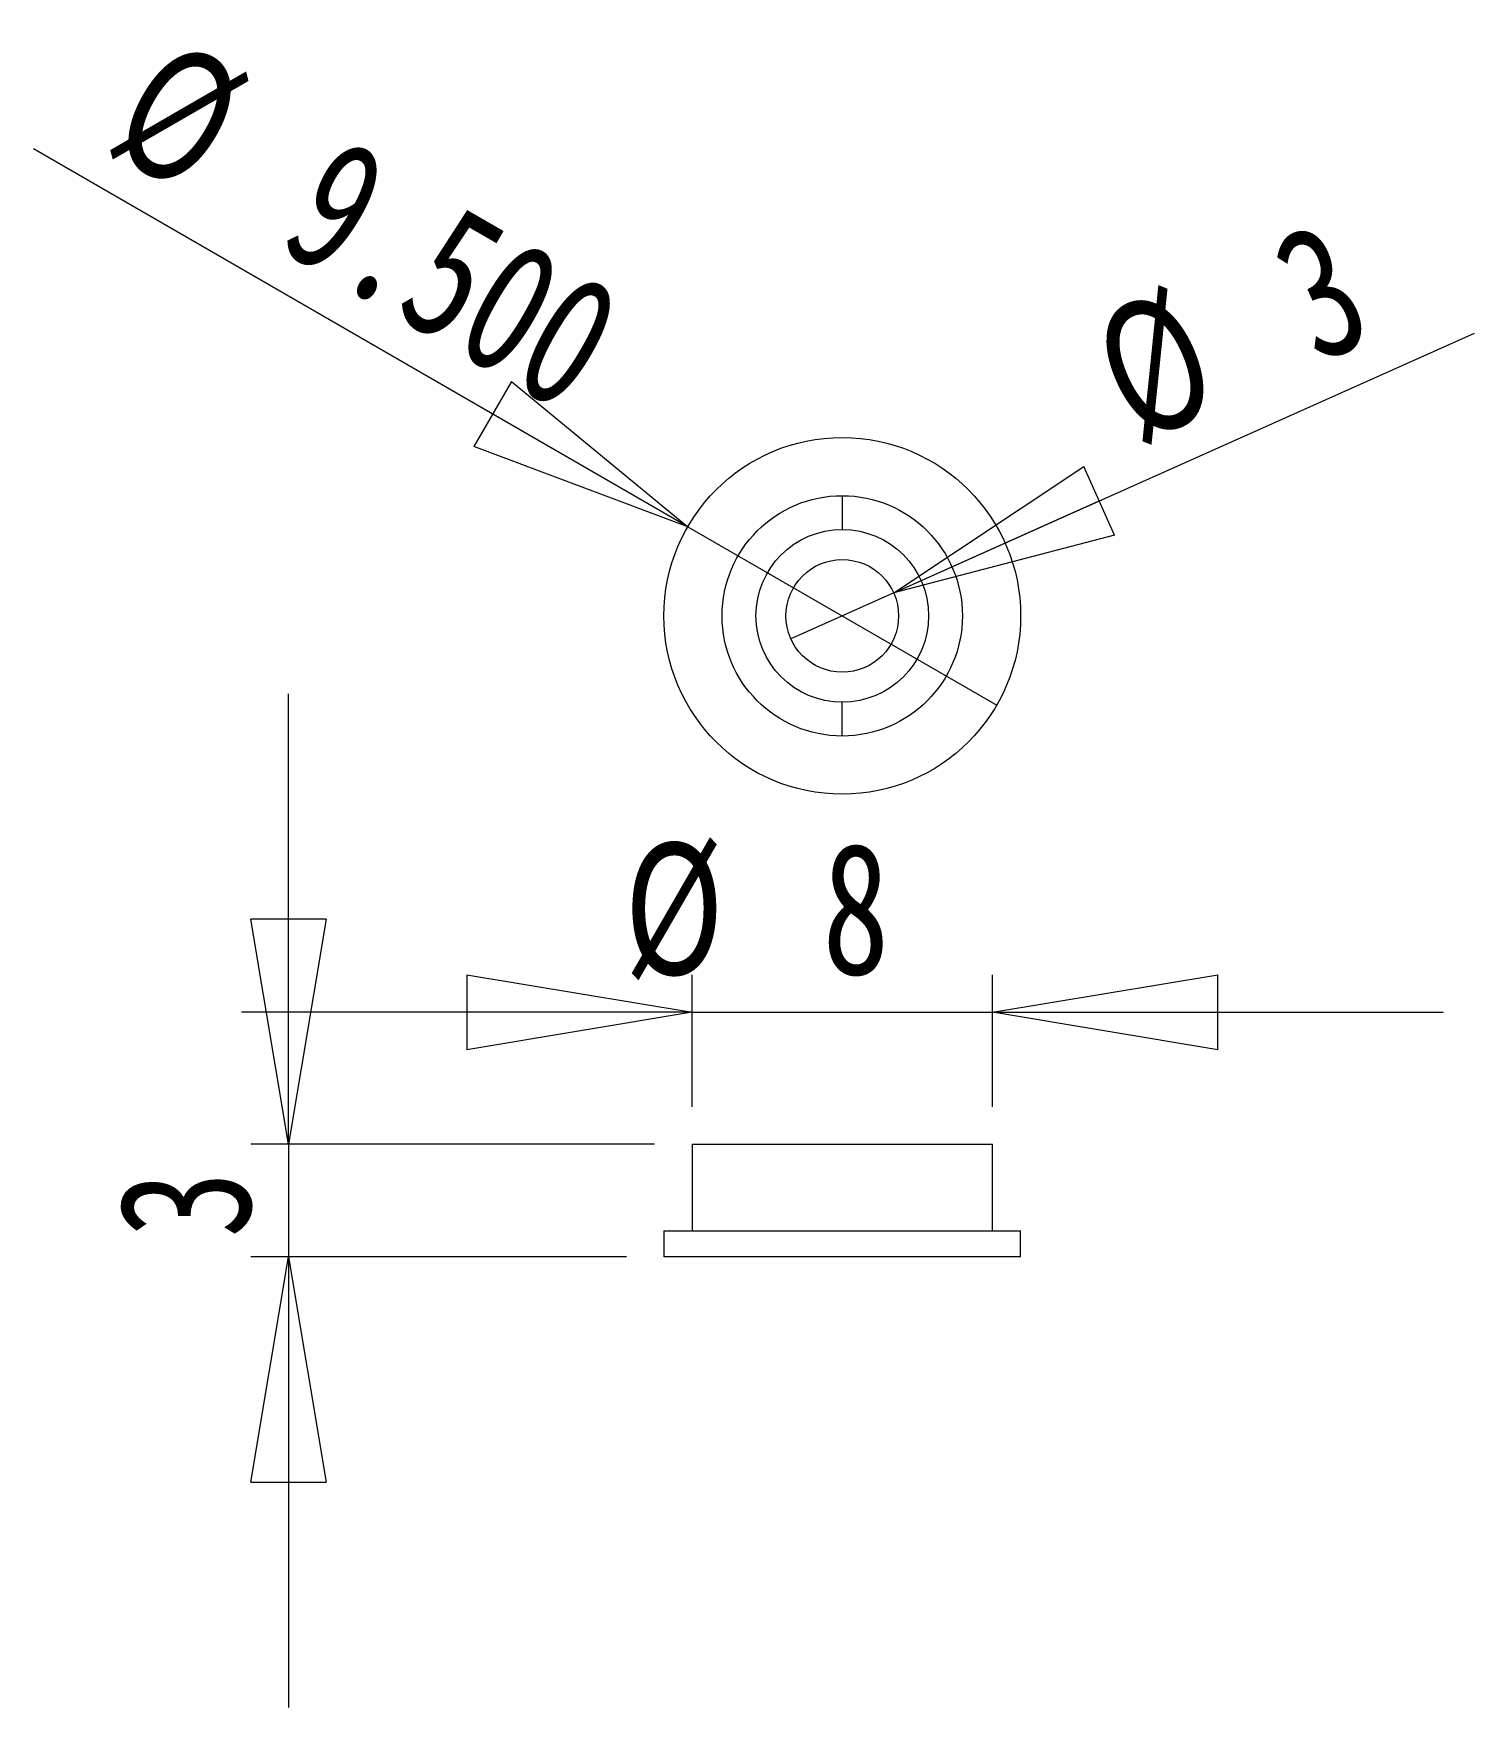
# Model space of a CAD drawing. Header units: millimetres. Extents: x 82.1 to 120.5, y 181.7 to 226.3.
import ezdxf

# ---------------------------------------------------------------- set-up
doc = ezdxf.new("R2010")
doc.units = ezdxf.units.MM
doc.styles.add('SLDTEXTSTYLE1', font='TXT', dxfattribs={"width": 0.75})
doc.dimstyles.new('SLDDIMSTYLE0', dxfattribs={"dimtxt": 3.5, "dimasz": 6, "dimexe": 0, "dimexo": 0.0625, "dimgap": 0.875, "dimtad": 1, "dimtoh": 1, "dimrnd": 1e-09, "dimzin": 12, "dimdsep": 46, "dimtxsty": 'SLDTEXTSTYLE1', "dimblk1": 'CLOSED', "dimblk2": 'CLOSED', "dimsah": 1, "dimcen": 0.09, "dimadec": 0, "dimazin": 0, "dimtfac": 1, "dimtofl": 0, "dimtmove": 0, "dimatfit": 3, "dimldrblk": 'CLOSED', "dimfxl": 1, "dimtolj": 1, "dimtzin": 12, "dimarcsym": 0})
doc.dimstyles.new('SLDDIMSTYLE1', dxfattribs={"dimtxt": 3.5, "dimasz": 6, "dimexe": 0, "dimexo": 0.0625, "dimgap": 0.875, "dimtad": 1, "dimtoh": 1, "dimrnd": 1e-09, "dimzin": 4, "dimdsep": 46, "dimtxsty": 'SLDTEXTSTYLE1', "dimblk1": 'CLOSED', "dimblk2": 'CLOSED', "dimsah": 1, "dimcen": 0.09, "dimadec": 0, "dimazin": 0, "dimtfac": 1, "dimtmove": 0, "dimatfit": 3, "dimldrblk": 'CLOSED', "dimfxl": 1, "dimtolj": 1, "dimtzin": 12, "dimarcsym": 0})
doc.dimstyles.new('SLDDIMSTYLE2', dxfattribs={"dimtxt": 3.5, "dimasz": 6, "dimexe": 0, "dimexo": 0.0625, "dimgap": 0.875, "dimtad": 1, "dimtoh": 1, "dimrnd": 1e-09, "dimzin": 12, "dimdsep": 46, "dimtxsty": 'SLDTEXTSTYLE1', "dimblk1": 'CLOSED', "dimblk2": 'CLOSED', "dimsah": 1, "dimcen": 0.09, "dimadec": 0, "dimazin": 0, "dimtfac": 1, "dimtmove": 0, "dimatfit": 3, "dimldrblk": 'CLOSED', "dimfxl": 1, "dimtolj": 1, "dimtzin": 12, "dimarcsym": 0})

# ---------------------------------------------------------------- blocks, each defined once
blk = doc.blocks.new('_CLOSED')
at = {"color": 0, "linetype": 'ByBlock', "lineweight": -2}
for p, q in [((-1, 0.166667), (0, 0)), ((-1, 0.166667), (-1, -0.166667)), ((0, 0), (-1, -0.166667)), ((0, 0), (-1, 0))]:
    blk.add_line(p, q, dxfattribs=at)
blk = doc.blocks.new('*D4')
at = {"color": 7, "linetype": 'Continuous', "lineweight": 0}
for p, q in [((99.641, 197.699), (99.641, 201.215)), ((107.641, 197.699), (107.641, 201.215)), ((99.641, 200.215), (87.641, 200.215)), ((99.641, 200.215), (107.641, 200.215)), ((107.641, 200.215), (119.641, 200.215))]:
    blk.add_line(p, q, dxfattribs=at)
at = {"color": 7, "linetype": 'Continuous', "lineweight": 0, "xscale": 6, "yscale": 6}
blk.add_blockref('_CLOSED', (99.641, 200.215, 0.1), dxfattribs=at)
at = {"color": 7, "linetype": 'Continuous', "lineweight": 0, "xscale": 6, "yscale": 6, "rotation": 180.0000000000004}
blk.add_blockref('_CLOSED', (107.641, 200.215, 0.1), dxfattribs=at)
at = {"color": 7, "linetype": 'Continuous', "lineweight": 0, "char_height": 3.5, "attachment_point": 1, "style": 'SLDTEXTSTYLE1'}
for s, insert in [('%%c', (97.832, 204.727)), ('8', (103.11, 204.727))]:
    blk.add_mtext(s, dxfattribs=dict(at, insert=insert))
blk = doc.blocks.new('*D5')
at = {"color": 7, "linetype": 'Continuous', "lineweight": 0}
for p, q in [((88.891, 196.699), (88.891, 208.699)), ((98.641, 196.699), (87.891, 196.699)), ((88.891, 196.699), (88.891, 193.699)), ((97.891, 193.699), (87.891, 193.699)), ((88.891, 193.699), (88.891, 181.699))]:
    blk.add_line(p, q, dxfattribs=at)
at = {"color": 7, "linetype": 'Continuous', "lineweight": 0, "xscale": 6, "yscale": 6}
for p, rotation in [((88.891, 196.699, 0.1), 270.0000000000004), ((88.891, 193.699, 0.1), 90.0000000000004)]:
    blk.add_blockref('_CLOSED', p, dxfattribs=dict(at, rotation=rotation))
at = {"color": 7, "linetype": 'Continuous', "lineweight": 0, "insert": (84.379, 194.205), "char_height": 3.5, "attachment_point": 1, "rotation": 90, "style": 'SLDTEXTSTYLE1'}
blk.add_mtext('3', dxfattribs=at)
blk = doc.blocks.new('*D6')
at = {"color": 7, "linetype": 'Continuous', "lineweight": 0}
for q in [(82.1, 223.211), (107.755, 208.399)]:
    blk.add_line((99.527, 213.149), q, dxfattribs=at)
at = {"color": 7, "linetype": 'Continuous', "lineweight": 0, "xscale": 6, "yscale": 6, "rotation": 330.0000000000006}
blk.add_blockref('_CLOSED', (99.527, 213.149, 1.6), dxfattribs=at)
at = {"color": 7, "linetype": 'Continuous', "lineweight": 0, "char_height": 3.5, "attachment_point": 1, "rotation": 330, "style": 'SLDTEXTSTYLE1'}
for s, insert in [('%%c', (85.708, 226.285)), ('9.500', (90.278, 223.646))]:
    blk.add_mtext(s, dxfattribs=dict(at, insert=insert))
blk = doc.blocks.new('*D7')
at = {"color": 7, "linetype": 'Continuous', "lineweight": 0}
for q in [(120.48, 218.306), (102.272, 210.162)]:
    blk.add_line((105.01, 211.387), q, dxfattribs=at)
at = {"color": 7, "linetype": 'Continuous', "lineweight": 0, "xscale": 6, "yscale": 6, "rotation": 204.0982345571795}
blk.add_blockref('_CLOSED', (105.01, 211.387, 1.6), dxfattribs=at)
at = {"color": 7, "linetype": 'Continuous', "lineweight": 0, "char_height": 3.5, "attachment_point": 1, "rotation": 24.0982, "style": 'SLDTEXTSTYLE1'}
for s, insert in [('3', (114.853, 220.667)), ('%%c', (110.035, 218.512))]:
    blk.add_mtext(s, dxfattribs=dict(at, insert=insert))

msp = doc.modelspace()

# ---------------------------------------------------------------- linework, layer by layer
at = {"color": 7, "linetype": 'Continuous', "lineweight": 15}
for p, q in [((99.641, 196.699), (99.641, 194.399)), ((99.641, 196.699), (107.641, 196.699)), ((107.641, 194.399), (107.641, 196.699)), ((98.891, 194.399), (98.891, 193.699)), ((98.891, 194.399), (103.641, 194.399)), ((103.641, 194.399), (108.391, 194.399)), ((108.391, 193.699), (108.391, 194.399)), ((103.641, 193.699), (98.891, 193.699)), ((108.391, 193.699), (103.641, 193.699))]:
    msp.add_line(p, q, dxfattribs=at)
for radius in [4.75, 3.2, 2.3, 1.5]:
    msp.add_circle((103.641, 210.774), radius, dxfattribs=at)
for points in [[(103.641, 213.974), (103.641, 213.914), (103.641, 213.844), (103.641, 213.691), (103.641, 213.608), (103.641, 213.441), (103.641, 213.358), (103.641, 213.204), (103.641, 213.134), (103.641, 213.074)], [(103.641, 207.574), (103.641, 207.634), (103.641, 207.704), (103.641, 207.858), (103.641, 207.941), (103.641, 208.108), (103.641, 208.191), (103.641, 208.344), (103.641, 208.414), (103.641, 208.474)]]:
    msp.add_open_spline(points, degree=3, knots=[0, 0, 0, 0, 0.25, 0.25, 0.5, 0.5, 0.75, 0.75, 1, 1, 1, 1], dxfattribs=at)

# ---------------------------------------------------------------- dimensions: what is measured, and where the dimension line sits
at = {"color": 7, "linetype": 'Continuous', "lineweight": 0}
for p1, p2, dimstyle, picture, middle in [((107.755, 208.399), (99.527, 213.149), 'SLDDIMSTYLE1', '*D6', (90.583, 218.313)), ((102.272, 210.162), (105.01, 211.387), 'SLDDIMSTYLE2', '*D7', (115.7, 216.168))]:
    dim = msp.add_diameter_dim_2p(p1=p1, p2=p2, dimstyle=dimstyle, dxfattribs=at)
    dim.commit()
    dim.dimension.update_dxf_attribs({"geometry": picture, "text_midpoint": middle, "dimtype": 163})
dim = msp.add_linear_dim(base=(88.891, 193.699), p1=(99.641, 196.699), p2=(98.891, 193.699), angle=90, dimstyle='SLDDIMSTYLE0', dxfattribs=at)
dim.commit()
dim.dimension.update_dxf_attribs({"geometry": '*D5', "text_midpoint": (88.891, 195.498), "dimtype": 160})
dim = msp.add_linear_dim(base=(107.641, 200.215), p1=(99.641, 196.699), p2=(107.641, 196.699), text='%%c<>', dimstyle='SLDDIMSTYLE0', dxfattribs=at)
dim.commit()
dim.dimension.update_dxf_attribs({"geometry": '*D4', "text_midpoint": (101.764, 200.215), "dimtype": 160})

doc.saveas('drawing.dxf')
